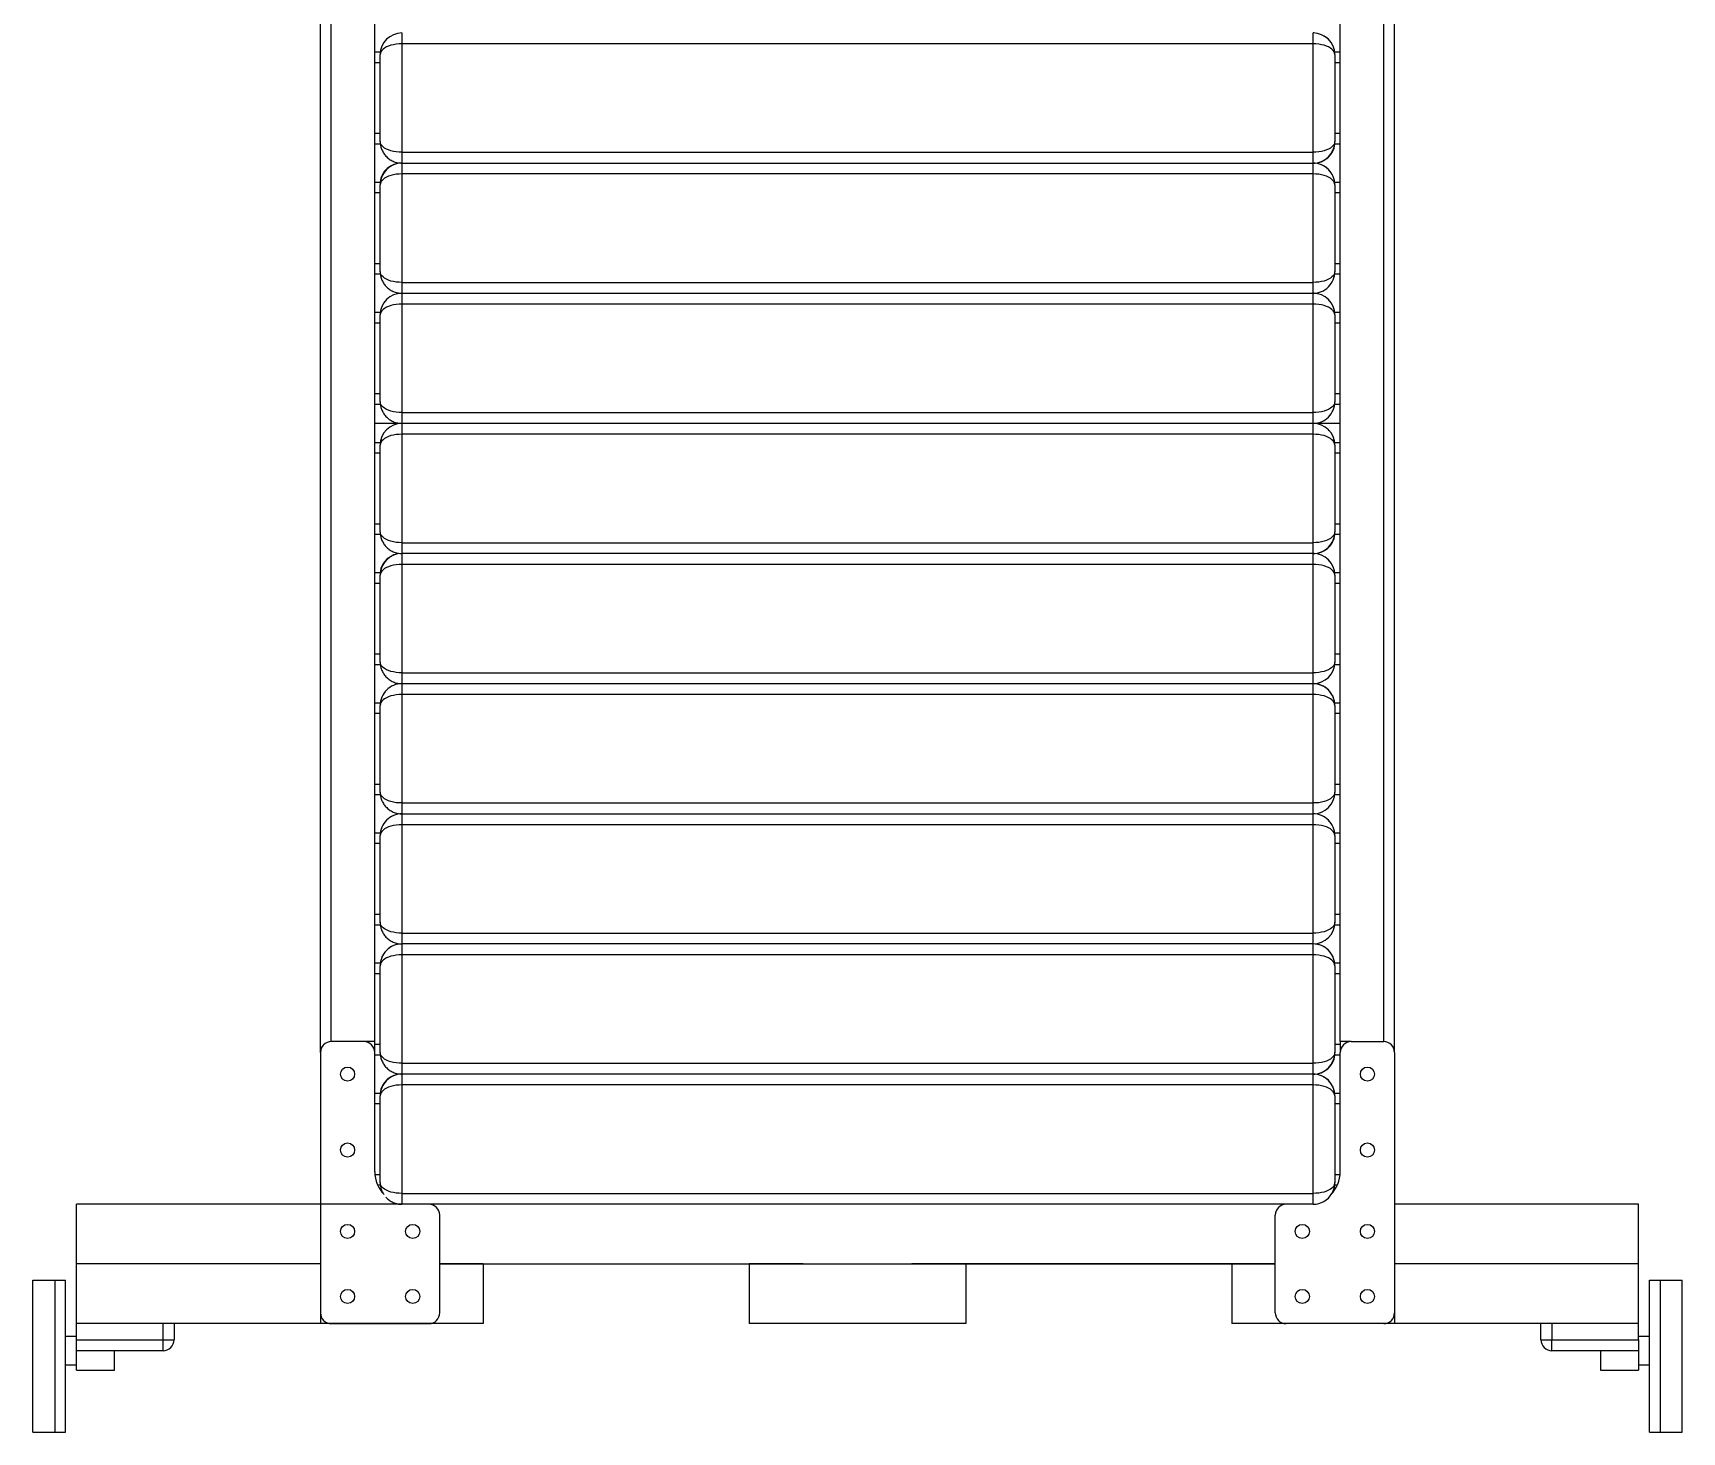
# Model space of a CAD drawing. Header units: millimetres. Extents: x -760 to 760, y -100 to 3350.
# Drawn here: x -760 to 760, y -100 to 1190 of the extents above; entities that cross this region are included whole.
import ezdxf

# ---------------------------------------------------------------- set-up
doc = ezdxf.new("R2010")
doc.units = ezdxf.units.MM
doc.linetypes.add('SLD-Solid', pattern=[0])
doc.layers.add('Wipeouts', color=7, linetype='Continuous', true_color=0xbcb7d9)

msp = doc.modelspace()

# ---------------------------------------------------------------- wipeouts: each hides what was drawn before it
msp.add_wipeout([(0, 2630), (445, 2630), (445, 3000), (373.2, 3140), (345, 3140), (345, 3195), (100, 3195), (100, 3140), (0, 3140), (0, 3250), (630, 3250), (630, 3265), (631.3, 3269.9), (635.1, 3273.7), (640, 3275), (685, 3275), (685, 3293), (720, 3293), (720, 3288), (730, 3288), (730, 3350), (760, 3350), (760, 3210), (730, 3210), (730, 3250), (720, 3250), (720, 3140), (495, 3140), (495, 110), (720, 110), (720, -12), (730, -12), (730, 40), (760, 40), (760, -100), (730, -100), (730, -38), (720, -38), (720, -43), (685, -43), (685, -25), (640, -25), (635, -23.7), (631.3, -19.9), (630, -15), (630, 0), (345, 0), (345, 55), (100, 55), (100, 0), (0, 0)]).dxf.layer = 'Wipeouts'

# ---------------------------------------------------------------- next in the draw order: linework, layer by layer
at = {"color": 7, "linetype": 'SLD-Solid', "lineweight": 25}
for p, q in [((445, 260), (445, 3000)), ((495, 250), (495, 3000)), ((420.8, 1190), (420, 1190)), ((420, 1180), (420, 1190)), ((420, 1080), (420, 1180)), ((440, 1170.6), (440, 1172.5)), ((440, 1172.5), (445, 1172.5)), ((440, 1170), (440, 1090)), ((420, 1070), (420, 1080)), ((440, 1087.5), (440, 1090)), ((445, 1087.5), (440, 1087.5)), ((420.8, 1070), (420, 1070)), ((420, 1060), (420, 1070)), ((420, 960), (420, 1060)), ((440, 1050.6), (440, 1052.5)), ((440, 1052.5), (445, 1052.5)), ((440, 1050), (440, 970)), ((420, 950), (420, 960)), ((440, 967.5), (440, 970)), ((445, 967.5), (440, 967.5)), ((420.8, 950), (420, 950)), ((420, 940), (420, 950)), ((420, 840), (420, 940)), ((440, 930.6), (440, 932.5)), ((440, 932.5), (445, 932.5)), ((440, 930), (440, 850)), ((420, 830), (420, 840)), ((440, 847.5), (440, 850)), ((445, 847.5), (440, 847.5)), ((420.8, 830), (420, 830)), ((420, 820), (420, 830)), ((445, 830), (420.2, 830)), ((420, 720), (420, 820)), ((440, 810.6), (440, 812.5)), ((440, 812.5), (445, 812.5)), ((440, 810), (440, 730)), ((440, 727.5), (440, 730)), ((420, 710), (420, 720)), ((445, 727.5), (440, 727.5)), ((420.8, 710), (420, 710)), ((420, 700), (420, 710)), ((420, 600), (420, 700)), ((440, 690.6), (440, 692.5)), ((440, 692.5), (445, 692.5)), ((440, 690), (440, 610)), ((440, 607.5), (440, 610)), ((420, 590), (420, 600)), ((445, 607.5), (440, 607.5)), ((420, 580), (420, 590)), ((420, 480), (420, 580)), ((440, 570.6), (440, 572.5)), ((440, 572.5), (445, 572.5)), ((440, 570), (440, 490)), ((440, 487.5), (440, 490)), ((445, 487.5), (440, 487.5)), ((420, 470), (420, 480)), ((420.8, 470), (420, 470)), ((420, 460), (420, 470)), ((420, 360), (420, 460)), ((440, 450.6), (440, 452.5)), ((440, 452.5), (445, 452.5)), ((440, 450), (440, 370)), ((440, 367.5), (440, 370)), ((445, 367.5), (440, 367.5)), ((420, 350), (420, 360)), ((420, 340), (420, 350)), ((420, 240), (420, 340)), ((440, 330.6), (440, 332.5)), ((440, 332.5), (445, 332.5)), ((440, 330), (440, 250)), ((445, 260), (445, 250)), ((455, 260), (445, 260)), ((455, 260), (485, 260)), ((440, 247.5), (440, 250)), ((445, 247.5), (440, 247.5)), ((445, 140), (445, 250)), ((495, 250), (495, 10)), ((420, 230), (420, 240)), ((420, 220), (420, 230)), ((420, 120), (420, 220)), ((440, 210.6), (440, 212.5)), ((440, 212.5), (445, 212.5)), ((440, 210), (440, 130)), ((440, 127.5), (440, 130)), ((442.3, 127.5), (440, 127.5)), ((420, 110), (420, 120)), ((720, 110), (495, 110)), ((385, 10), (385, 100)), ((345, 55), (50, 55)), ((100, 55), (100, 0)), ((385, 55), (345, 55)), ((345, 55), (345, 0)), ((720, 55), (495, 55)), ((495, 10), (495, 0)), ((720, 0), (345, 0)), ((485, 0), (395, 0)), ((630, -15), (630, 0)), ((630, -15), (640, -15)), ((640, 0), (640, -15)), ((640, -25), (640, -15)), ((640, -15), (720, -15)), ((705, 0), (695, 0)), ((720, 0), (705, 0)), ((720, -15), (720, 0)), ((730, -12), (720, -12)), ((720, -15), (720, -25)), ((720, -25), (640, -25)), ((685, -25), (685, -43)), ((720, -25), (720, -43)), ((685, -43), (720, -43)), ((720, -38), (730, -38))]:
    msp.add_line(p, q, dxfattribs=at)
at = {"color": 8, "linetype": 'SLD-Solid', "lineweight": 25}
for p, q in [((485, 260), (485, 3000)), ((445, 1162.5), (440, 1162.5)), ((440, 1097.5), (445, 1097.5)), ((445, 1042.5), (440, 1042.5)), ((440, 977.5), (445, 977.5)), ((445, 922.5), (440, 922.5)), ((440, 857.5), (445, 857.5)), ((445, 802.5), (440, 802.5)), ((440, 737.5), (445, 737.5)), ((445, 682.5), (440, 682.5)), ((440, 617.5), (445, 617.5)), ((445, 562.5), (440, 562.5)), ((440, 497.5), (445, 497.5)), ((445, 442.5), (440, 442.5)), ((440, 377.5), (445, 377.5)), ((445, 322.5), (440, 322.5)), ((440, 257.5), (445, 257.5)), ((445, 202.5), (440, 202.5)), ((440, 137.5), (444.9, 137.5))]:
    msp.add_line(p, q, dxfattribs=at)
for p, q in [((720, 0), (720, 110)), ((740, 40), (740, -100))]:
    msp.add_line(p, q)
at = {"color": 2, "linetype": 'SLD-Solid', "lineweight": 25, "true_color": 0xf1eb1f}
for p, q in [((730, -100), (730, 40)), ((730, 40), (760, 40)), ((760, -100), (760, 40)), ((730, -100), (760, -100))]:
    msp.add_line(p, q, dxfattribs=at)
at = {"color": 7, "linetype": 'SLD-Solid', "lineweight": 25, "flags": 128}
for points in [[(440, 1170), (439.8, 1171.3), (439.3, 1172.6), (438.5, 1173.8), (437.3, 1175), (435.9, 1176.1), (434.1, 1177.1), (432.2, 1177.9), (430, 1178.7), (427.7, 1179.2), (425.2, 1179.7), (422.6, 1179.9), (420, 1180)], [(440, 1170.5), (439.7, 1173.3), (439.7, 1173.6)], [(440, 1090), (439.8, 1088.7), (439.3, 1087.4), (438.5, 1086.2), (437.3, 1085), (435.9, 1083.9), (434.1, 1082.9), (432.2, 1082.1), (430, 1081.3), (427.7, 1080.8), (425.2, 1080.3), (422.6, 1080.1), (420, 1080)], [(440, 1050), (439.8, 1051.3), (439.3, 1052.6), (438.5, 1053.8), (437.3, 1055), (435.9, 1056.1), (434.1, 1057.1), (432.2, 1057.9), (430, 1058.7), (427.7, 1059.2), (425.2, 1059.7), (422.6, 1059.9), (420, 1060)], [(440, 1050.5), (439.7, 1053.3), (439.7, 1053.6)], [(440, 970), (439.8, 968.7), (439.3, 967.4), (438.5, 966.2), (437.3, 965), (435.9, 963.9), (434.1, 962.9), (432.2, 962.1), (430, 961.3), (427.7, 960.8), (425.2, 960.3), (422.6, 960.1), (420, 960)], [(435.2, 943.1), (434.9, 943.3), (433.7, 944.6)], [(440, 930), (439.8, 931.3), (439.3, 932.6), (438.5, 933.8), (437.3, 935), (435.9, 936.1), (434.1, 937.1), (432.2, 937.9), (430, 938.7), (427.7, 939.2), (425.2, 939.7), (422.6, 939.9), (420, 940)], [(440, 930.5), (439.7, 933.3), (439.7, 933.6)], [(440, 850), (439.8, 848.7), (439.3, 847.4), (438.5, 846.2), (437.3, 845), (435.9, 843.9), (434.1, 842.9), (432.2, 842.1), (430, 841.3), (427.7, 840.8), (425.2, 840.3), (422.6, 840.1), (420, 840)], [(435.2, 823.1), (434.9, 823.3), (433.7, 824.6)], [(440, 810), (439.8, 811.3), (439.3, 812.6), (438.5, 813.8), (437.3, 815), (435.9, 816.1), (434.1, 817.1), (432.2, 817.9), (430, 818.7), (427.7, 819.2), (425.2, 819.7), (422.6, 819.9), (420, 820)], [(440, 810.5), (439.7, 813.3), (439.7, 813.6)], [(440, 730), (439.8, 728.7), (439.3, 727.4), (438.5, 726.2), (437.3, 725), (435.9, 723.9), (434.1, 722.9), (432.2, 722.1), (430, 721.3), (427.7, 720.8), (425.2, 720.3), (422.6, 720.1), (420, 720)], [(440, 690), (439.8, 691.3), (439.3, 692.6), (438.5, 693.8), (437.3, 695), (435.9, 696.1), (434.1, 697.1), (432.2, 697.9), (430, 698.7), (427.7, 699.2), (425.2, 699.7), (422.6, 699.9), (420, 700)], [(435.2, 703.1), (434.9, 703.3), (433.7, 704.6)], [(440, 690.5), (439.7, 693.3), (439.7, 693.6)], [(440, 610), (439.8, 608.7), (439.3, 607.4), (438.5, 606.2), (437.3, 605), (435.9, 603.9), (434.1, 602.9), (432.2, 602.1), (430, 601.3), (427.7, 600.8), (425.2, 600.3), (422.6, 600.1), (420, 600)], [(440, 570), (439.8, 571.3), (439.3, 572.6), (438.5, 573.8), (437.3, 575), (435.9, 576.1), (434.1, 577.1), (432.2, 577.9), (430, 578.7), (427.7, 579.2), (425.2, 579.7), (422.6, 579.9), (420, 580)], [(440, 490), (439.8, 488.7), (439.3, 487.4), (438.5, 486.2), (437.3, 485), (435.9, 483.9), (434.1, 482.9), (432.2, 482.1), (430, 481.3), (427.7, 480.8), (425.2, 480.3), (422.6, 480.1), (420, 480)], [(440, 450), (439.8, 451.3), (439.3, 452.6), (438.5, 453.8), (437.3, 455), (435.9, 456.1), (434.1, 457.1), (432.2, 457.9), (430, 458.7), (427.7, 459.2), (425.2, 459.7), (422.6, 459.9), (420, 460)], [(435.2, 463.1), (434.9, 463.3), (433.7, 464.6)], [(440, 450.5), (439.7, 453.3), (439.7, 453.6)], [(440, 370), (439.8, 368.7), (439.3, 367.4), (438.5, 366.2), (437.3, 365), (435.9, 363.9), (434.1, 362.9), (432.2, 362.1), (430, 361.3), (427.7, 360.8), (425.2, 360.3), (422.6, 360.1), (420, 360)], [(440, 330), (439.8, 331.3), (439.3, 332.6), (438.5, 333.8), (437.3, 335), (435.9, 336.1), (434.1, 337.1), (432.2, 337.9), (430, 338.7), (427.7, 339.2), (425.2, 339.7), (422.6, 339.9), (420, 340)], [(440, 250), (439.8, 248.7), (439.3, 247.4), (438.5, 246.2), (437.3, 245), (435.9, 243.9), (434.1, 242.9), (432.2, 242.1), (430, 241.3), (427.7, 240.8), (425.2, 240.3), (422.6, 240.1), (420, 240)], [(440, 210), (439.8, 211.3), (439.3, 212.6), (438.5, 213.8), (437.3, 215), (435.9, 216.1), (434.1, 217.1), (432.2, 217.9), (430, 218.7), (427.7, 219.2), (425.2, 219.7), (422.6, 219.9), (420, 220)], [(440, 130), (439.8, 128.7), (439.3, 127.4), (438.5, 126.2), (437.3, 125), (435.9, 123.9), (434.1, 122.9), (432.2, 122.1), (430, 121.3), (427.7, 120.8), (425.2, 120.3), (422.6, 120.1), (420, 120)]]:
    msp.add_lwpolyline(points, dxfattribs=at)
at = {"color": 7, "linetype": 'SLD-Solid', "lineweight": 25}
for centre in [(470, 230), (470, 160), (410, 85), (470, 85), (410, 25), (470, 25)]:
    msp.add_circle(centre, 6.5, dxfattribs=at)
for centre, radius, start, end in [((420, 1170), 20, 0.0019, 89.9996), ((420, 1170), 20, 40.7627, 61.0394), ((420, 1090), 20, 269.9983, 0.0003), ((420.2, 1090), 20, 270.0007, 352.8183), ((420, 1050), 20, 359.997, 90.0017), ((420, 1050), 20, 40.7701, 61.0381), ((420, 970), 20, 269.9983, 0.0003), ((420, 930), 20, 0.0013, 89.9974), ((420, 850), 20, 269.9983, 0.0003), ((420, 810), 20, 0.0013, 89.9974), ((420, 730), 20, 269.9983, 0.0003), ((420.2, 730), 20, 269.9953, 352.8237), ((420, 690), 20, 0.0013, 89.9974), ((420, 610), 20, 270.0037, 359.9976), ((420, 570), 20, 1.3096, 89.8977), ((420, 570), 20, 359.9997, 90.0017), ((420, 490), 20, 270.0026, 359.9987), ((420, 450), 20, 359.9997, 90.0017), ((420, 370), 20, 270.0026, 359.9987), ((420, 330), 20, 1.3096, 89.8977), ((420, 330), 20, 359.9997, 90.0017), ((455, 250), 10, 89.998, 179.9977), ((485, 250), 10, 0.0023, 90.0018), ((420, 250), 20, 269.9998, 0.0015), ((420.2, 250), 20, 270.0007, 352.8183), ((420, 210), 20, 1.315, 89.8922), ((420, 210), 20, 359.9997, 90.0017), ((415, 140), 30, 315.6241, 0.0015), ((420, 130), 20, 329.5971, 359.9847), ((420.2, 130), 20, 331.2132, 352.8202), ((395, 100), 10, 89.998, 180.0032), ((420, 130), 20, 270.0034, 329.5882), ((395, 10), 10, 180.0023, 270.002), ((485, 10), 10, 269.9982, 359.9977), ((640, -15), 10, 179.9968, 270.002)]:
    msp.add_arc(centre, radius, start, end, dxfattribs=at)

# ---------------------------------------------------------------- next in the draw order: wipeouts: each hides what was drawn before it
msp.add_wipeout([(0, 2630), (-445, 2630), (-445, 3000), (-373.2, 3140), (-345, 3140), (-345, 3195), (-100, 3195), (-100, 3140), (0, 3140), (0, 3250), (-630, 3250), (-630, 3265), (-631.3, 3269.9), (-635.1, 3273.7), (-640, 3275), (-685, 3275), (-685, 3293), (-720, 3293), (-720, 3288), (-730, 3288), (-730, 3350), (-760, 3350), (-760, 3210), (-730, 3210), (-730, 3250), (-720, 3250), (-720, 3140), (-495, 3140), (-495, 110), (-720, 110), (-720, -12), (-730, -12), (-730, 40), (-760, 40), (-760, -100), (-730, -100), (-730, -38), (-720, -38), (-720, -43), (-685, -43), (-685, -25), (-640, -25), (-635, -23.7), (-631.3, -19.9), (-630, -15), (-630, 0), (-345, 0), (-345, 55), (-100, 55), (-100, 0), (0, 0)]).dxf.layer = 'Wipeouts'

# ---------------------------------------------------------------- next in the draw order: linework, layer by layer
for p, q in [((-495, 250), (-495, 3000)), ((-445, 260), (-445, 3000)), ((-420, 1190), (-420, 1180)), ((-445, 1172.5), (-440, 1172.5)), ((-440, 1172.5), (-440, 1170.6)), ((-420, 1180), (-420, 1080)), ((420, 1180), (-420, 1180)), ((-440, 1090), (-440, 1170)), ((-440, 1087.5), (-445, 1087.5)), ((-420, 1080), (-420, 1070)), ((-420, 1080), (420, 1080)), ((-420, 1070), (-420, 1060)), ((-420, 1070), (420, 1070)), ((-445, 1052.5), (-440, 1052.5)), ((-440, 1052.5), (-440, 1050.6)), ((-440, 970), (-440, 1050)), ((-420, 1060), (-420, 960)), ((420, 1060), (-420, 1060)), ((-440, 967.5), (-445, 967.5)), ((-420, 960), (-420, 950)), ((-420, 960), (420, 960)), ((-420, 950), (-420, 940)), ((-420, 950), (420, 950)), ((-445, 932.5), (-440, 932.5)), ((-440, 932.5), (-440, 930.6)), ((-440, 850), (-440, 930)), ((-420, 940), (-420, 840)), ((420, 940), (-420, 940)), ((-440, 847.5), (-445, 847.5)), ((-420, 840), (-420, 830)), ((-420, 840), (420, 840)), ((-420.3, 830), (-445, 830)), ((420, 830), (-420, 830)), ((-420, 830), (-420, 820)), ((-445, 812.5), (-440, 812.5)), ((-440, 812.5), (-440, 810.6)), ((-440, 730), (-440, 810)), ((-420, 820), (-420, 720)), ((420, 820), (-420, 820)), ((-440, 727.5), (-445, 727.5)), ((-420, 720), (-420, 710)), ((-420, 720), (420, 720)), ((420, 710), (-420, 710)), ((-420, 710), (-420, 700)), ((-420, 700), (-420, 600)), ((420, 700), (-420, 700)), ((-445, 692.5), (-440, 692.5)), ((-440, 692.5), (-440, 690.6)), ((-440, 610), (-440, 690)), ((-440, 607.5), (-445, 607.5)), ((-420, 600), (-420, 590)), ((-420, 600), (420, 600)), ((420, 590), (-420, 590)), ((-420, 590), (-420, 580)), ((-420, 580), (-420, 480)), ((420, 580), (-420, 580)), ((-445, 572.5), (-440, 572.5)), ((-440, 572.5), (-440, 570.6)), ((-440, 490), (-440, 570)), ((-440, 487.5), (-445, 487.5)), ((-420, 480), (-420, 470)), ((-420, 480), (420, 480)), ((-420, 470), (-420, 460)), ((-420, 470), (420, 470)), ((-420, 460), (-420, 360)), ((420, 460), (-420, 460)), ((-445, 452.5), (-440, 452.5)), ((-440, 452.5), (-440, 450.6)), ((-440, 370), (-440, 450)), ((-440, 367.5), (-445, 367.5)), ((-420, 360), (-420, 350)), ((420, 350), (-420, 350)), ((-50, 350), (-420, 350)), ((-420, 350), (-420, 340)), ((-420, 340), (-420, 240)), ((-445, 332.5), (-440, 332.5)), ((-440, 332.5), (-440, 330.6)), ((-440, 250), (-440, 330)), ((-455, 260), (-485, 260)), ((-445, 260), (-455, 260)), ((-445, 250), (-445, 260)), ((-495, 250), (-495, 10)), ((-445, 140), (-445, 250)), ((-440, 247.5), (-445, 247.5)), ((-420, 240), (-420, 230)), ((420, 230), (-420, 230)), ((-50, 230), (-420, 230)), ((-420, 230), (-420, 220)), ((-420, 220), (-420, 120)), ((-445, 212.5), (-440, 212.5)), ((-440, 212.5), (-440, 210.6)), ((-440, 130), (-440, 210)), ((-440, 127.5), (-442.3, 127.5)), ((-50, 110), (-720, 110)), ((-420, 120), (-420, 110)), ((420, 110), (-395, 110)), ((-385, 10), (-385, 100)), ((-495, 55), (-720, 55)), ((-385, 55), (-50, 55)), ((-345, 55), (-385, 55)), ((-345, 55), (-345, 0)), ((-100, 55), (385, 55)), ((-50, 55), (-100, 55)), ((-100, 55), (-100, 0)), ((-495, 10), (-495, 0)), ((-720, -12), (-730, -12)), ((-705, 0), (-720, 0)), ((-720, -15), (-720, 0)), ((-345, 0), (-720, 0)), ((-720, -15), (-640, -15)), ((-720, -25), (-720, -15)), ((-695, 0), (-705, 0)), ((-640, -15), (-640, 0)), ((-640, -25), (-640, -15)), ((-640, -15), (-630, -15)), ((-630, 0), (-630, -15)), ((-485, 0), (-395, 0)), ((100, 0), (-100, 0)), ((-50, 0), (-100, 0)), ((-640, -25), (-720, -25)), ((-720, -43), (-720, -25)), ((-685, -43), (-685, -25)), ((-730, -38), (-720, -38)), ((-720, -43), (-685, -43))]:
    msp.add_line(p, q, dxfattribs=at)
at = {"color": 8, "linetype": 'SLD-Solid', "lineweight": 25}
for p, q in [((-485, 260), (-485, 3000)), ((-440, 1162.5), (-445, 1162.5)), ((-445, 1097.5), (-440, 1097.5)), ((-440, 1042.5), (-445, 1042.5)), ((-445, 977.5), (-440, 977.5)), ((-440, 922.5), (-445, 922.5)), ((-445, 857.5), (-440, 857.5)), ((-440, 802.5), (-445, 802.5)), ((-445, 737.5), (-440, 737.5)), ((-440, 682.5), (-445, 682.5)), ((-445, 617.5), (-440, 617.5)), ((-440, 562.5), (-445, 562.5)), ((-445, 497.5), (-440, 497.5)), ((-440, 442.5), (-445, 442.5)), ((-445, 377.5), (-440, 377.5)), ((-420, 360), (-50, 360)), ((-420, 360), (420, 360)), ((420, 340), (-420, 340)), ((-50, 340), (-420, 340)), ((-440, 322.5), (-445, 322.5)), ((-445, 257.5), (-440, 257.5)), ((-420, 240), (-50, 240)), ((-420, 240), (420, 240)), ((420, 220), (-420, 220)), ((-50, 220), (-420, 220)), ((-440, 202.5), (-445, 202.5)), ((-444.9, 137.5), (-440, 137.5)), ((-420, 120), (-50, 120)), ((-420, 120), (420, 120))]:
    msp.add_line(p, q, dxfattribs=at)
for p, q in [((-720, 0), (-720, 110)), ((-740, 40), (-740, -100))]:
    msp.add_line(p, q)
at = {"color": 2, "linetype": 'SLD-Solid', "lineweight": 25, "true_color": 0xf1eb1f}
for p, q in [((-760, -100), (-760, 40)), ((-760, 40), (-730, 40)), ((-730, -100), (-730, 40)), ((-760, -100), (-730, -100))]:
    msp.add_line(p, q, dxfattribs=at)
at = {"color": 7, "linetype": 'SLD-Solid', "lineweight": 25, "flags": 128}
for points in [[(-420, 1180), (-422.6, 1179.9), (-425.2, 1179.7), (-427.7, 1179.2), (-430, 1178.7), (-432.2, 1177.9), (-434.1, 1177.1), (-435.9, 1176.1), (-437.3, 1175), (-438.5, 1173.8), (-439.3, 1172.6), (-439.8, 1171.3), (-440, 1170)], [(-420, 1080), (-422.6, 1080.1), (-425.2, 1080.3), (-427.7, 1080.8), (-430, 1081.3), (-432.2, 1082.1), (-434.1, 1082.9), (-435.9, 1083.9), (-437.3, 1085), (-438.5, 1086.2), (-439.3, 1087.4), (-439.8, 1088.7), (-440, 1090)], [(-420, 1060), (-422.6, 1059.9), (-425.2, 1059.7), (-427.7, 1059.2), (-430, 1058.7), (-432.2, 1057.9), (-434.1, 1057.1), (-435.9, 1056.1), (-437.3, 1055), (-438.5, 1053.8), (-439.3, 1052.6), (-439.8, 1051.3), (-440, 1050)], [(-420, 960), (-422.6, 960.1), (-425.2, 960.3), (-427.7, 960.8), (-430, 961.3), (-432.2, 962.1), (-434.1, 962.9), (-435.9, 963.9), (-437.3, 965), (-438.5, 966.2), (-439.3, 967.4), (-439.8, 968.7), (-440, 970)], [(-420, 940), (-422.6, 939.9), (-425.2, 939.7), (-427.7, 939.2), (-430, 938.7), (-432.2, 937.9), (-434.1, 937.1), (-435.9, 936.1), (-437.3, 935), (-438.5, 933.8), (-439.3, 932.6), (-439.8, 931.3), (-440, 930)], [(-420, 840), (-422.6, 840.1), (-425.2, 840.3), (-427.7, 840.8), (-430, 841.3), (-432.2, 842.1), (-434.1, 842.9), (-435.9, 843.9), (-437.3, 845), (-438.5, 846.2), (-439.3, 847.4), (-439.8, 848.7), (-440, 850)], [(-420, 820), (-422.6, 819.9), (-425.2, 819.7), (-427.7, 819.2), (-430, 818.7), (-432.2, 817.9), (-434.1, 817.1), (-435.9, 816.1), (-437.3, 815), (-438.5, 813.8), (-439.3, 812.6), (-439.8, 811.3), (-440, 810)], [(-420, 720), (-422.6, 720.1), (-425.2, 720.3), (-427.7, 720.8), (-430, 721.3), (-432.2, 722.1), (-434.1, 722.9), (-435.9, 723.9), (-437.3, 725), (-438.5, 726.2), (-439.3, 727.4), (-439.8, 728.7), (-440, 730)], [(-420, 700), (-422.6, 699.9), (-425.2, 699.7), (-427.7, 699.2), (-430, 698.7), (-432.2, 697.9), (-434.1, 697.1), (-435.9, 696.1), (-437.3, 695), (-438.5, 693.8), (-439.3, 692.6), (-439.8, 691.3), (-440, 690)], [(-420, 600), (-422.6, 600.1), (-425.2, 600.3), (-427.7, 600.8), (-430, 601.3), (-432.2, 602.1), (-434.1, 602.9), (-435.9, 603.9), (-437.3, 605), (-438.5, 606.2), (-439.3, 607.4), (-439.8, 608.7), (-440, 610)], [(-420, 580), (-422.6, 579.9), (-425.2, 579.7), (-427.7, 579.2), (-430, 578.7), (-432.2, 577.9), (-434.1, 577.1), (-435.9, 576.1), (-437.3, 575), (-438.5, 573.8), (-439.3, 572.6), (-439.8, 571.3), (-440, 570)], [(-420, 480), (-422.6, 480.1), (-425.2, 480.3), (-427.7, 480.8), (-430, 481.3), (-432.2, 482.1), (-434.1, 482.9), (-435.9, 483.9), (-437.3, 485), (-438.5, 486.2), (-439.3, 487.4), (-439.8, 488.7), (-440, 490)], [(-420, 460), (-422.6, 459.9), (-425.2, 459.7), (-427.7, 459.2), (-430, 458.7), (-432.2, 457.9), (-434.1, 457.1), (-435.9, 456.1), (-437.3, 455), (-438.5, 453.8), (-439.3, 452.6), (-439.8, 451.3), (-440, 450)], [(-420, 360), (-422.6, 360.1), (-425.2, 360.3), (-427.7, 360.8), (-430, 361.3), (-432.2, 362.1), (-434.1, 362.9), (-435.9, 363.9), (-437.3, 365), (-438.5, 366.2), (-439.3, 367.4), (-439.8, 368.7), (-440, 370)], [(-420, 340), (-422.6, 339.9), (-425.2, 339.7), (-427.7, 339.2), (-430, 338.7), (-432.2, 337.9), (-434.1, 337.1), (-435.9, 336.1), (-437.3, 335), (-438.5, 333.8), (-439.3, 332.6), (-439.8, 331.3), (-440, 330)], [(-420, 240), (-422.6, 240.1), (-425.2, 240.3), (-427.7, 240.8), (-430, 241.3), (-432.2, 242.1), (-434.1, 242.9), (-435.9, 243.9), (-437.3, 245), (-438.5, 246.2), (-439.3, 247.4), (-439.8, 248.7), (-440, 250)], [(-420, 220), (-422.6, 219.9), (-425.2, 219.7), (-427.7, 219.2), (-430, 218.7), (-432.2, 217.9), (-434.1, 217.1), (-435.9, 216.1), (-437.3, 215), (-438.5, 213.8), (-439.3, 212.6), (-439.8, 211.3), (-440, 210)], [(-420, 120), (-422.6, 120.1), (-425.2, 120.3), (-427.7, 120.8), (-430, 121.3), (-432.2, 122.1), (-434.1, 122.9), (-435.9, 123.9), (-437.3, 125), (-438.5, 126.2), (-439.3, 127.4), (-439.8, 128.7), (-440, 130)]]:
    msp.add_lwpolyline(points, dxfattribs=at)
at = {"color": 7, "linetype": 'SLD-Solid', "lineweight": 25}
for centre in [(-470, 230), (-470, 160), (-470, 85), (-410, 85), (-470, 25), (-410, 25)]:
    msp.add_circle(centre, 6.5, dxfattribs=at)
for centre, radius, start, end in [((-420, 1170), 20, 90.0004, 179.9981), ((-420, 1050), 20, 90.1079, 178.6548), ((-420, 1050), 20, 89.9983, 180.003), ((-420.2, 1050), 20, 90.0007, 172.8183), ((-420, 930), 20, 90.0026, 179.9987), ((-420, 810), 20, 90.0026, 179.9987), ((-420, 690), 20, 90.1078, 178.6577), ((-420, 690), 20, 90.0026, 179.9987), ((-420.2, 690), 20, 90.0007, 172.8183), ((-420, 570), 20, 89.9983, 180.0003), ((-420, 450), 20, 89.9983, 180.0003), ((-420, 330), 20, 90.1067, 178.6559), ((-420, 330), 20, 89.9983, 180.0003), ((-485, 250), 10, 89.9982, 179.9977), ((-455, 250), 10, 0.0023, 90.002), ((-420, 210), 20, 89.9983, 180.0003), ((-420.2, 210), 20, 90.0007, 172.8183), ((-415, 140), 30, 179.9985, 224.3759), ((-395, 100), 10, 359.9968, 90.002), ((-485, 10), 10, 180.0023, 270.0018), ((-395, 10), 10, 269.998, 359.9977), ((-640, -15), 10, 269.998, 0.0032)]:
    msp.add_arc(centre, radius, start, end, dxfattribs=at)
for points, knots in [([(-440, 1090), (-439.9, 1088.8), (-439.8, 1086.4), (-438.8, 1082.9), (-437.1, 1079.5), (-434.7, 1076.3), (-431.6, 1073.6), (-428, 1071.6), (-424.1, 1070.2), (-421.3, 1070.1), (-420, 1070)], [0, 0, 0, 0, 0.1116892, 0.2280982, 0.3495242, 0.47594, 0.6065986, 0.7395984, 0.8718824, 1, 1, 1, 1]), ([(-440, 970), (-439.9, 968.8), (-439.8, 966.4), (-438.8, 962.9), (-437.1, 959.5), (-434.7, 956.3), (-431.6, 953.6), (-428, 951.6), (-424.1, 950.2), (-421.3, 950.1), (-420, 950)], [0, 0, 0, 0, 0.111719, 0.228098, 0.349523, 0.475963, 0.606601, 0.7396, 0.871883, 1, 1, 1, 1]), ([(-440, 850), (-439.9, 848.8), (-439.8, 846.4), (-438.8, 842.9), (-437.1, 839.5), (-434.7, 836.3), (-431.6, 833.6), (-428, 831.6), (-424.1, 830.2), (-421.3, 830.1), (-420, 830)], [0, 0, 0, 0, 0.111719, 0.228098, 0.349523, 0.475963, 0.606601, 0.7396, 0.871883, 1, 1, 1, 1]), ([(-440, 730), (-439.9, 728.8), (-439.8, 726.4), (-438.8, 722.9), (-437.1, 719.5), (-434.7, 716.3), (-431.6, 713.6), (-428, 711.6), (-424.1, 710.2), (-421.3, 710.1), (-420, 710)], [0, 0, 0, 0, 0.111719, 0.228098, 0.349523, 0.475963, 0.606601, 0.7396, 0.871883, 1, 1, 1, 1]), ([(-440, 610), (-439.9, 608.8), (-439.8, 606.4), (-438.8, 602.9), (-437.1, 599.5), (-434.7, 596.3), (-431.6, 593.6), (-428, 591.6), (-424.1, 590.2), (-421.3, 590.1), (-420, 590)], [0, 0, 0, 0, 0.111719, 0.228097, 0.349522, 0.475961, 0.606599, 0.739597, 0.87188, 1, 1, 1, 1]), ([(-440, 490), (-439.9, 488.8), (-439.8, 486.4), (-438.8, 482.9), (-437.1, 479.5), (-434.7, 476.3), (-431.6, 473.6), (-428, 471.6), (-424.1, 470.2), (-421.3, 470.1), (-420, 470)], [0, 0, 0, 0, 0.111718, 0.228095, 0.349547, 0.47596, 0.606596, 0.739609, 0.871881, 1, 1, 1, 1]), ([(-440, 370), (-439.9, 368.8), (-439.8, 366.4), (-438.8, 362.9), (-437.1, 359.5), (-434.7, 356.3), (-431.6, 353.6), (-428, 351.6), (-424.1, 350.2), (-421.3, 350.1), (-420, 350)], [0, 0, 0, 0, 0.111718, 0.228095, 0.349547, 0.47596, 0.606596, 0.739609, 0.871881, 1, 1, 1, 1]), ([(-440, 250), (-439.9, 248.8), (-439.8, 246.4), (-438.8, 242.9), (-437.1, 239.5), (-434.7, 236.3), (-431.6, 233.6), (-428, 231.6), (-424.1, 230.2), (-421.3, 230.1), (-420, 230)], [0, 0, 0, 0, 0.111718, 0.228095, 0.349547, 0.47596, 0.606596, 0.739609, 0.871881, 1, 1, 1, 1]), ([(-440, 130), (-439.9, 128.8), (-439.8, 126.5), (-438.8, 123), (-437.7, 120.9), (-437.2, 119.9)], [0, 0, 0, 0, 0.329736, 0.673227, 1, 1, 1, 1]), ([(-434.8, 116.7), (-434.8, 116.6), (-433.9, 115.5), (-431.6, 113.6), (-428, 111.6), (-424.1, 110.2), (-421.3, 110.1), (-420, 110)], [0, 0, 0, 0, 0.022358, 0.266103, 0.514217, 0.760995, 1, 1, 1, 1])]:
    msp.add_open_spline(points, degree=3, knots=knots, dxfattribs=at)

doc.saveas('drawing.dxf')
